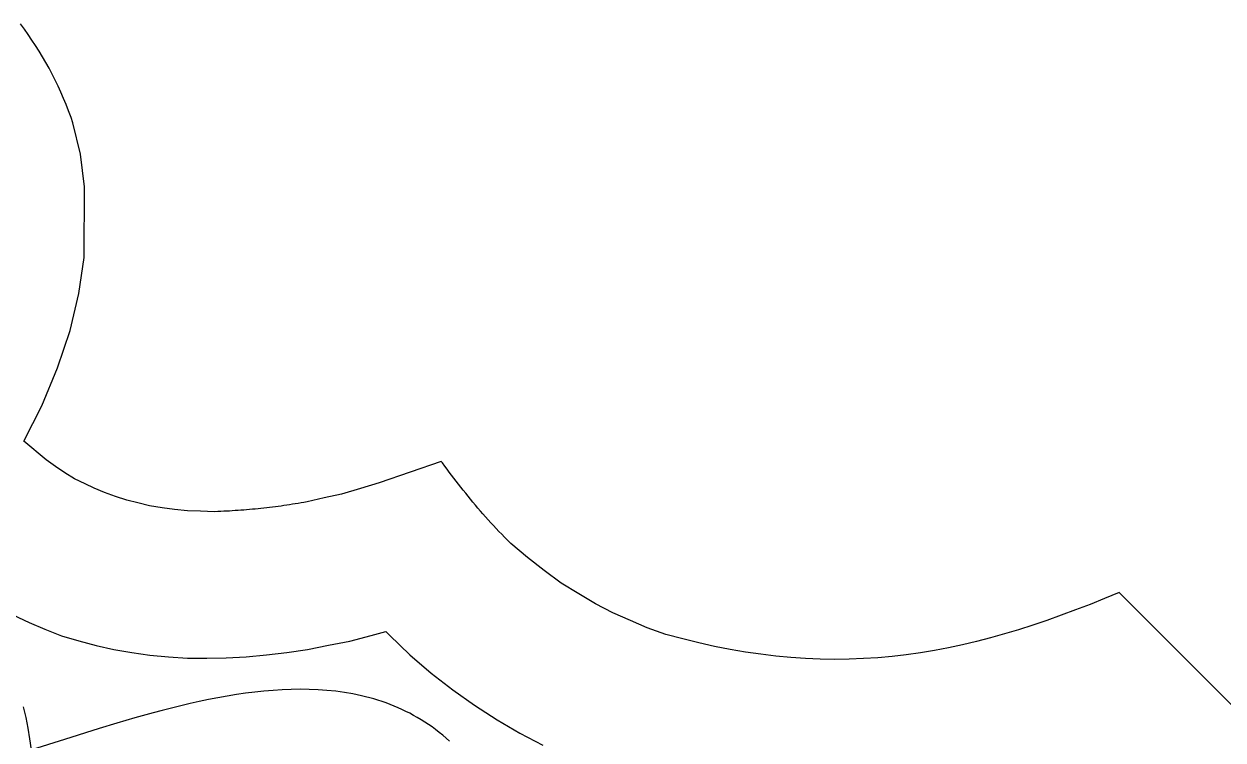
# Model space of a CAD drawing. Extents: x -61 to 56, y 12 to 129.
# Drawn here: x -33.98 to -3.18, y 106.67 to 125.08 of the extents above; entities that cross this region are included whole.
import ezdxf

# ---------------------------------------------------------------- set-up
doc = ezdxf.new("R2010")
doc.units = 0
doc.header["$MEASUREMENT"] = 0
doc.layers.add('LAYER_1', color=18, linetype='CONTINUOUS')

msp = doc.modelspace()

# ---------------------------------------------------------------- linework, layer by layer
at = {"layer": 'LAYER_1'}
for points in [[(-2.547, 107.168), (-5.845, 110.466), (-6.221, 110.31), (-6.595, 110.16), (-6.966, 110.016), (-7.335, 109.879), (-7.701, 109.749), (-8.065, 109.625), (-8.428, 109.509), (-8.79, 109.401), (-9.15, 109.3), (-9.51, 109.206), (-9.87, 109.121), (-10.23, 109.044), (-10.591, 108.975), (-10.952, 108.915), (-11.314, 108.864), (-11.678, 108.822), (-12.043, 108.789), (-12.41, 108.765), (-12.779, 108.751), (-13.15, 108.746), (-13.524, 108.752), (-13.902, 108.768), (-14.282, 108.793), (-14.665, 108.83), (-15.053, 108.876), (-15.444, 108.934), (-15.84, 109.002), (-16.24, 109.081), (-16.645, 109.171), (-17.056, 109.272), (-17.488, 109.388), (-17.968, 109.559), (-18.402, 109.746), (-18.849, 109.941), (-19.295, 110.176), (-19.729, 110.433), (-20.181, 110.708), (-20.616, 111.027), (-21.043, 111.367), (-21.47, 111.727), (-21.559, 111.814), (-21.633, 111.887), (-21.706, 111.961), (-21.778, 112.035), (-21.849, 112.109), (-21.919, 112.183), (-21.988, 112.258), (-22.056, 112.333), (-22.123, 112.407), (-22.189, 112.483), (-22.255, 112.558), (-22.319, 112.633), (-22.383, 112.709), (-22.446, 112.785), (-22.509, 112.861), (-22.571, 112.938), (-22.632, 113.014), (-22.693, 113.091), (-22.754, 113.168), (-22.814, 113.246), (-22.874, 113.323), (-22.934, 113.401), (-22.993, 113.479), (-23.052, 113.557), (-23.111, 113.636), (-23.17, 113.715), (-23.229, 113.794), (-23.258, 113.833), (-24.856, 113.281), (-25.335, 113.135), (-25.818, 112.994), (-26.268, 112.897), (-26.701, 112.795), (-26.789, 112.779), (-26.862, 112.767), (-26.935, 112.754), (-27.008, 112.742), (-27.081, 112.731), (-27.154, 112.719), (-27.228, 112.708), (-27.301, 112.698), (-27.375, 112.688), (-27.448, 112.677), (-27.521, 112.668), (-27.595, 112.659), (-27.669, 112.65), (-27.742, 112.641), (-27.816, 112.633), (-27.89, 112.625), (-27.963, 112.618), (-28.037, 112.61), (-28.111, 112.603), (-28.184, 112.597), (-28.258, 112.59), (-28.332, 112.585), (-28.406, 112.579), (-28.48, 112.574), (-28.553, 112.569), (-28.627, 112.564), (-28.701, 112.559), (-28.774, 112.556), (-28.848, 112.552), (-28.921, 112.549), (-28.995, 112.546), (-29.087, 112.542), (-29.445, 112.552), (-29.781, 112.568), (-30.115, 112.597), (-30.427, 112.642), (-30.754, 112.693), (-31.057, 112.768), (-31.337, 112.841), (-31.628, 112.931), (-31.908, 113.035), (-32.172, 113.148), (-32.41, 113.261), (-32.676, 113.39), (-32.925, 113.544), (-33.17, 113.703), (-33.405, 113.877), (-33.984, 114.351), (-33.52, 115.264), (-33.114, 116.237), (-32.794, 117.203), (-32.573, 118.148), (-32.431, 119.077), (-32.421, 120.894), (-32.525, 121.731), (-32.719, 122.536), (-32.769, 122.677), (-32.831, 122.842), (-32.895, 123.004), (-32.962, 123.165), (-33.031, 123.323), (-33.103, 123.48), (-33.177, 123.635), (-33.254, 123.788), (-33.334, 123.939), (-33.417, 124.088), (-33.502, 124.236), (-33.59, 124.381), (-33.68, 124.524), (-33.773, 124.665), (-33.87, 124.805), (-33.968, 124.942), (-34.069, 125.078)], [(-34.262, 109.889), (-33.847, 109.69), (-33.441, 109.523), (-33.016, 109.353), (-32.57, 109.224), (-32.125, 109.102), (-31.667, 109.001), (-31.21, 108.92), (-30.744, 108.856), (-30.267, 108.809), (-29.775, 108.781), (-29.283, 108.779), (-28.781, 108.785), (-28.269, 108.811), (-27.745, 108.86), (-27.225, 108.921), (-26.696, 109), (-26.158, 109.107), (-25.608, 109.217), (-25.058, 109.362), (-24.686, 109.464), (-24.587, 109.365), (-24.064, 108.862), (-23.517, 108.393), (-22.964, 107.966), (-22.402, 107.566), (-21.82, 107.194), (-21.244, 106.853), (-20.65, 106.538)], [(-34.262, 109.889), (-33.847, 109.69), (-33.441, 109.523), (-33.016, 109.353), (-32.57, 109.224), (-32.125, 109.102), (-31.667, 109.001), (-31.21, 108.92), (-30.744, 108.856), (-30.267, 108.809), (-29.775, 108.781), (-29.283, 108.779), (-28.781, 108.785), (-28.269, 108.811), (-27.745, 108.86), (-27.225, 108.921), (-26.696, 109), (-26.158, 109.107), (-25.608, 109.217), (-25.058, 109.362), (-24.686, 109.464), (-24.587, 109.365), (-24.064, 108.862), (-23.517, 108.393), (-22.964, 107.966), (-22.402, 107.566), (-21.82, 107.194), (-21.244, 106.853), (-20.65, 106.538)], [(-23.045, 106.642), (-23.133, 106.721), (-23.222, 106.797), (-23.312, 106.87), (-23.403, 106.94), (-23.495, 107.008), (-23.588, 107.073), (-23.683, 107.135), (-23.778, 107.195), (-23.874, 107.252), (-23.971, 107.307), (-24.069, 107.36), (-24.168, 107.41), (-24.268, 107.458), (-24.369, 107.503), (-24.471, 107.546), (-24.573, 107.587), (-24.676, 107.625), (-24.78, 107.662), (-24.885, 107.696), (-24.991, 107.728), (-25.097, 107.758), (-25.204, 107.785), (-25.311, 107.811), (-25.42, 107.835), (-25.529, 107.857), (-25.748, 107.894), (-25.97, 107.925), (-26.195, 107.948), (-26.421, 107.964), (-26.649, 107.973), (-26.879, 107.976), (-27.111, 107.973), (-27.343, 107.964), (-27.578, 107.949), (-27.813, 107.929), (-28.049, 107.904), (-28.286, 107.875), (-28.523, 107.84), (-28.761, 107.802), (-28.999, 107.759), (-29.237, 107.713), (-29.475, 107.663), (-29.713, 107.61), (-29.951, 107.554), (-30.188, 107.496), (-30.425, 107.435), (-30.66, 107.372), (-31.128, 107.241), (-31.591, 107.104), (-32.047, 106.965), (-32.935, 106.686), (-33.782, 106.421), (-33.824, 106.703), (-33.872, 106.981), (-33.926, 107.254), (-33.987, 107.523)], [(-23.045, 106.642), (-23.133, 106.721), (-23.222, 106.797), (-23.312, 106.87), (-23.403, 106.94), (-23.495, 107.008), (-23.588, 107.073), (-23.683, 107.135), (-23.778, 107.195), (-23.874, 107.252), (-23.971, 107.307), (-24.069, 107.36), (-24.168, 107.41), (-24.268, 107.458), (-24.369, 107.503), (-24.471, 107.546), (-24.573, 107.587), (-24.676, 107.625), (-24.78, 107.662), (-24.885, 107.696), (-24.991, 107.728), (-25.097, 107.758), (-25.204, 107.785), (-25.311, 107.811), (-25.42, 107.835), (-25.529, 107.857), (-25.748, 107.894), (-25.97, 107.925), (-26.195, 107.948), (-26.421, 107.964), (-26.649, 107.973), (-26.879, 107.976), (-27.111, 107.973), (-27.343, 107.964), (-27.578, 107.949), (-27.813, 107.929), (-28.049, 107.904), (-28.286, 107.875), (-28.523, 107.84), (-28.761, 107.802), (-28.999, 107.759), (-29.237, 107.713), (-29.475, 107.663), (-29.713, 107.61), (-29.951, 107.554), (-30.188, 107.496), (-30.425, 107.435), (-30.66, 107.372), (-31.128, 107.241), (-31.591, 107.104), (-32.047, 106.965), (-32.935, 106.686), (-33.782, 106.421), (-33.824, 106.703), (-33.872, 106.981), (-33.926, 107.254), (-33.987, 107.523)]]:
    msp.add_lwpolyline(points, dxfattribs=at)

doc.saveas('drawing.dxf')
